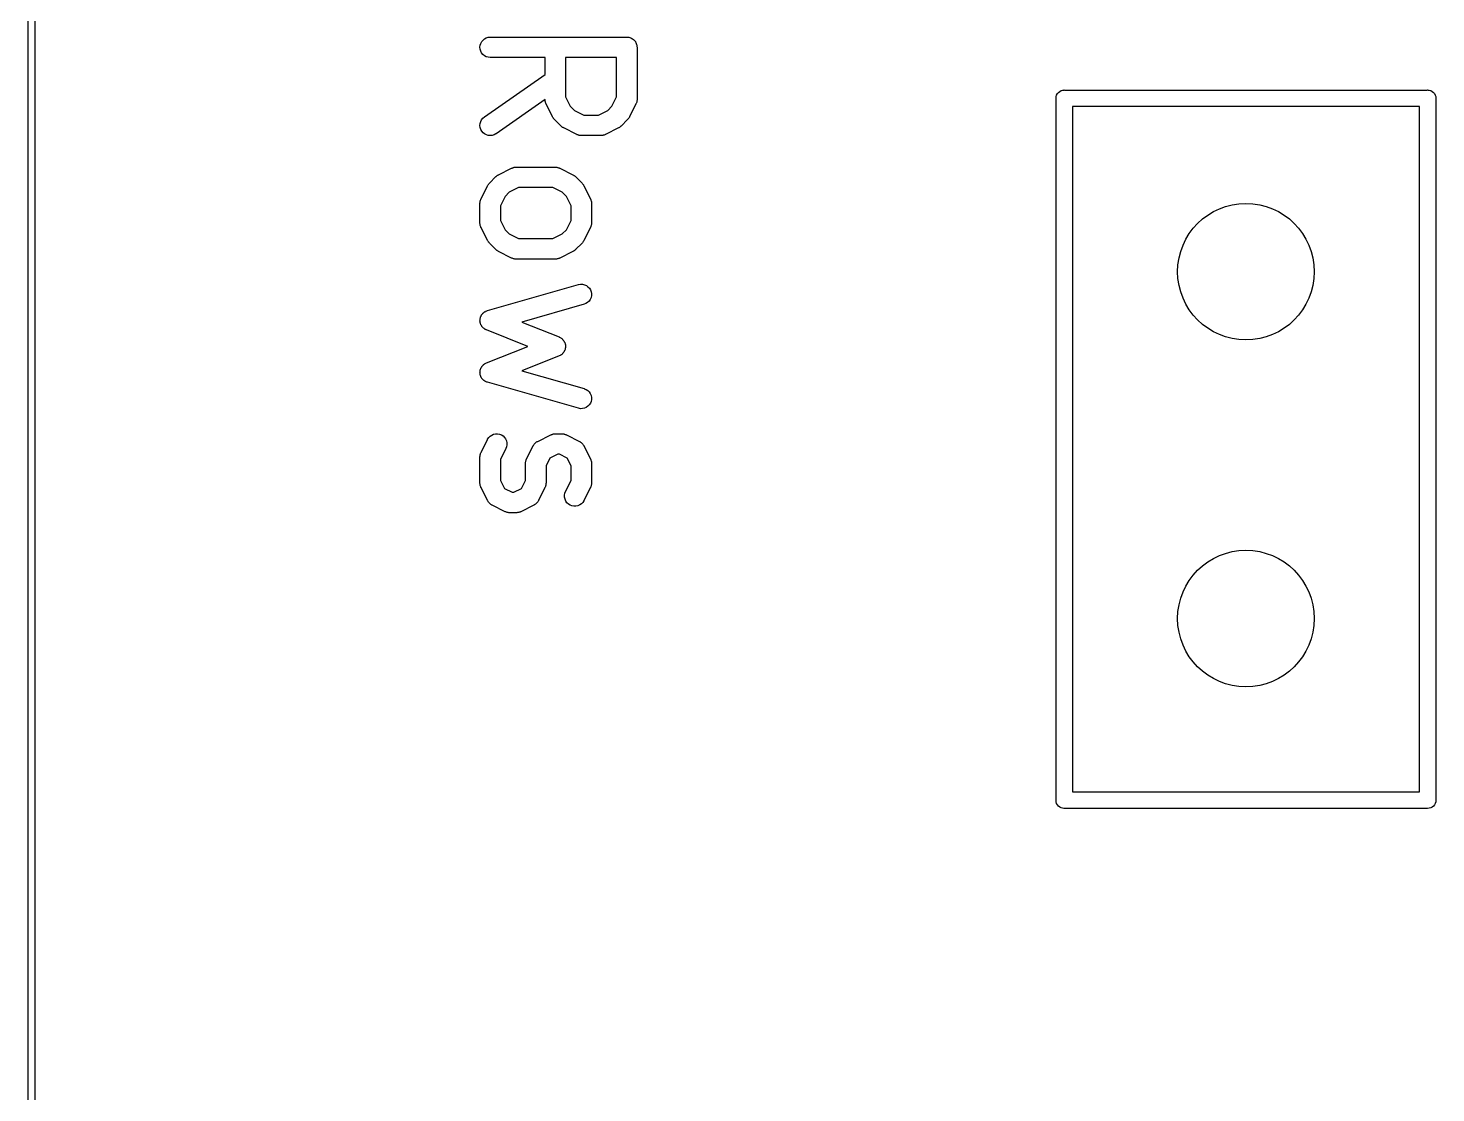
# Model space of a CAD drawing. Extents: x 47 to 146.1, y -90.2 to -39.3.
# Drawn here: x 46.97 to 57.27, y -78.4 to -70.61 of the extents above; entities that cross this region are included whole.
import ezdxf

# ---------------------------------------------------------------- set-up
doc = ezdxf.new("R2010")
doc.units = 0
doc.header["$MEASUREMENT"] = 0
doc.layers.add('BLACK', color=7, linetype='CONTINUOUS')

msp = doc.modelspace()

# ---------------------------------------------------------------- linework, layer by layer
at = {"layer": 'BLACK', "linetype": 'CONTINUOUS'}
for p, q in [((46.965, -90.1688), (46.965, -39.3712)), ((47.015, -39.395), (47.015, -90.145)), ((50.2854, -70.7052), (50.2948, -70.6939)), ((50.2948, -70.6939), (50.3061, -70.6847)), ((50.3061, -70.6847), (50.319, -70.6778)), ((50.319, -70.6778), (50.3331, -70.6736)), ((50.3331, -70.6736), (50.3476, -70.6721)), ((50.3476, -70.6721), (51.3476, -70.6721)), ((51.3476, -70.6721), (51.3481, -70.6721)), ((51.3481, -70.6721), (51.3481, -70.6721)), ((51.3481, -70.6721), (51.3482, -70.6721)), ((51.3482, -70.6721), (51.3487, -70.6721)), ((51.3487, -70.6721), (51.3557, -70.6729)), ((51.3557, -70.6729), (51.3627, -70.6737)), ((51.3627, -70.6737), (51.363, -70.6738)), ((51.363, -70.6738), (51.3632, -70.6738)), ((51.3632, -70.6738), (51.3699, -70.6759)), ((51.3699, -70.6759), (51.3767, -70.678)), ((51.3767, -70.678), (51.3769, -70.6781)), ((51.3769, -70.6781), (51.3772, -70.6782)), ((51.3772, -70.6782), (51.3834, -70.6816)), ((51.3834, -70.6816), (51.3896, -70.685)), ((51.3896, -70.685), (51.3898, -70.6851)), ((51.3898, -70.6851), (51.39, -70.6853)), ((51.39, -70.6853), (51.3954, -70.6898)), ((51.3954, -70.6898), (51.4008, -70.6943)), ((51.4008, -70.6943), (51.401, -70.6945)), ((50.2726, -70.7466), (50.2742, -70.7321)), ((50.2739, -70.7612), (50.2726, -70.7466)), ((50.2781, -70.7752), (50.2739, -70.7612)), ((50.2742, -70.7321), (50.2785, -70.7181)), ((50.2849, -70.7882), (50.2781, -70.7752)), ((50.2785, -70.7181), (50.2854, -70.7052)), ((50.294, -70.7996), (50.2849, -70.7882)), ((51.401, -70.6945), (51.4012, -70.6947)), ((51.4012, -70.6947), (51.4056, -70.7001)), ((51.4056, -70.7001), (51.4101, -70.7056)), ((51.4101, -70.7056), (51.4102, -70.7059)), ((51.4102, -70.7059), (51.4104, -70.7061)), ((51.4104, -70.7061), (51.4136, -70.7123)), ((51.4136, -70.7123), (51.417, -70.7186)), ((51.417, -70.7186), (51.417, -70.7188)), ((51.417, -70.7188), (51.4172, -70.719)), ((51.4172, -70.719), (51.4192, -70.7258)), ((51.4192, -70.7258), (51.4212, -70.7326)), ((51.4212, -70.7326), (51.4212, -70.7328)), ((51.4212, -70.7328), (51.4213, -70.7331)), ((51.4213, -70.7331), (51.4219, -70.7401)), ((51.4219, -70.7401), (51.4226, -70.7471)), ((51.4226, -70.7471), (51.4226, -71.1281)), ((50.3052, -70.809), (50.294, -70.7996)), ((50.3181, -70.8161), (50.3052, -70.809)), ((50.332, -70.8205), (50.3181, -70.8161)), ((50.3466, -70.8221), (50.332, -70.8205)), ((50.3476, -70.8221), (50.3466, -70.8221)), ((50.7488, -70.8221), (50.3476, -70.8221)), ((50.7488, -70.9462), (50.7488, -70.8221)), ((50.8988, -70.8221), (50.8988, -71.1104)), ((51.2726, -70.8221), (50.8988, -70.8221)), ((51.2726, -71.1104), (51.2726, -70.8221)), ((50.3046, -71.2571), (50.7488, -70.9462)), ((54.4909, -71.1082), (54.4943, -71.0969)), ((54.4943, -71.0969), (54.4999, -71.0865)), ((54.4999, -71.0865), (54.5074, -71.0774)), ((54.5074, -71.0774), (54.5165, -71.0699)), ((54.5165, -71.0699), (54.5269, -71.0643)), ((54.5269, -71.0643), (54.5382, -71.0609)), ((54.5382, -71.0609), (54.5471, -71.06)), ((54.5471, -71.06), (54.55, -71.0597)), ((54.55, -71.0597), (54.5529, -71.06)), ((54.5529, -71.06), (57.2071, -71.06)), ((57.2071, -71.06), (57.21, -71.0597)), ((57.21, -71.0597), (57.2129, -71.06)), ((57.2129, -71.06), (57.2129, -71.06)), ((57.2129, -71.06), (57.2218, -71.0609)), ((57.2218, -71.0609), (57.2331, -71.0643)), ((57.2331, -71.0643), (57.2435, -71.0699)), ((57.2435, -71.0699), (57.2526, -71.0774)), ((57.2526, -71.0774), (57.2601, -71.0865)), ((57.2601, -71.0865), (57.2657, -71.0969)), ((57.2657, -71.0969), (57.2691, -71.1082)), ((50.7489, -71.1292), (50.3906, -71.38)), ((50.749, -71.1303), (50.7489, -71.1292)), ((50.7489, -71.1325), (50.749, -71.1303)), ((50.7497, -71.1376), (50.7489, -71.1325)), ((50.7502, -71.1427), (50.7497, -71.1376)), ((50.7509, -71.1448), (50.7502, -71.1427)), ((50.7512, -71.147), (50.7509, -71.1448)), ((50.753, -71.1518), (50.7512, -71.147)), ((50.7545, -71.1567), (50.753, -71.1518)), ((50.7555, -71.1586), (50.7545, -71.1567)), ((50.7563, -71.1607), (50.7555, -71.1586)), ((50.7567, -71.1616), (50.7563, -71.1607)), ((50.8043, -71.2569), (50.7567, -71.1616)), ((50.8988, -71.1104), (50.9331, -71.1789)), ((50.9331, -71.1789), (50.9635, -71.2093)), ((50.9635, -71.2093), (51.032, -71.2436)), ((51.1394, -71.2436), (51.208, -71.2093)), ((51.208, -71.2093), (51.2384, -71.1789)), ((51.2384, -71.1789), (51.2726, -71.1104)), ((51.4147, -71.1616), (51.3671, -71.2569)), ((51.4155, -71.1596), (51.4147, -71.1616)), ((51.4166, -71.1576), (51.4155, -71.1596)), ((51.4181, -71.1528), (51.4166, -71.1576)), ((51.4199, -71.148), (51.4181, -71.1528)), ((51.4203, -71.1458), (51.4199, -71.148)), ((51.421, -71.1437), (51.4203, -71.1458)), ((51.4216, -71.1386), (51.421, -71.1437)), ((51.4224, -71.1335), (51.4216, -71.1386)), ((51.4226, -71.1291), (51.4224, -71.1313)), ((51.4224, -71.1313), (51.4224, -71.1335)), ((51.4226, -71.1281), (51.4226, -71.1291)), ((54.4897, -71.12), (54.4909, -71.1082)), ((54.49, -71.1229), (54.4897, -71.12)), ((54.49, -76.257), (54.49, -71.1229)), ((54.61, -71.18), (54.61, -76.2)), ((57.15, -71.18), (54.61, -71.18)), ((57.15, -76.2), (57.15, -71.18)), ((57.2691, -71.1082), (57.2703, -71.12)), ((57.2703, -71.12), (57.27, -71.1229)), ((57.27, -71.1229), (57.27, -76.2571)), ((50.2726, -71.3199), (50.2738, -71.3053)), ((50.2738, -71.3053), (50.2778, -71.2912)), ((50.2778, -71.2912), (50.2844, -71.2782)), ((50.2844, -71.2782), (50.2935, -71.2667)), ((50.2935, -71.2667), (50.3046, -71.2571)), ((50.8066, -71.2604), (50.8043, -71.2569)), ((50.8085, -71.2642), (50.8066, -71.2604)), ((50.8105, -71.2666), (50.8085, -71.2642)), ((50.8121, -71.2693), (50.8105, -71.2666)), ((50.815, -71.2723), (50.8121, -71.2693)), ((50.8177, -71.2756), (50.815, -71.2723)), ((50.8184, -71.2764), (50.8177, -71.2756)), ((50.866, -71.324), (50.8184, -71.2764)), ((51.032, -71.2436), (51.1394, -71.2436)), ((51.353, -71.2764), (51.3054, -71.324)), ((51.3557, -71.2731), (51.353, -71.2764)), ((51.3586, -71.2701), (51.3557, -71.2731)), ((51.3603, -71.2675), (51.3586, -71.2701)), ((51.3623, -71.2651), (51.3603, -71.2675)), ((51.3643, -71.2613), (51.3623, -71.2651)), ((51.3666, -71.2578), (51.3643, -71.2613)), ((51.3671, -71.2569), (51.3666, -71.2578)), ((50.2743, -71.3344), (50.2726, -71.3199)), ((50.2788, -71.3483), (50.2743, -71.3344)), ((50.2859, -71.3611), (50.2788, -71.3483)), ((50.2953, -71.3723), (50.2859, -71.3611)), ((50.3068, -71.3815), (50.2953, -71.3723)), ((50.3198, -71.3882), (50.3068, -71.3815)), ((50.3338, -71.3923), (50.3198, -71.3882)), ((50.3484, -71.3936), (50.3338, -71.3923)), ((50.3629, -71.392), (50.3484, -71.3936)), ((50.3769, -71.3876), (50.3629, -71.392)), ((50.3898, -71.3806), (50.3769, -71.3876)), ((50.3906, -71.38), (50.3898, -71.3806)), ((50.8693, -71.3267), (50.866, -71.324)), ((50.8723, -71.3296), (50.8693, -71.3267)), ((50.8749, -71.3313), (50.8723, -71.3296)), ((50.8773, -71.3333), (50.8749, -71.3313)), ((50.881, -71.3353), (50.8773, -71.3333)), ((50.8846, -71.3376), (50.881, -71.3353)), ((50.8855, -71.338), (50.8846, -71.3376)), ((50.9807, -71.3857), (50.8855, -71.338)), ((50.9828, -71.3864), (50.9807, -71.3857)), ((50.9847, -71.3875), (50.9828, -71.3864)), ((50.9896, -71.3891), (50.9847, -71.3875)), ((50.9944, -71.3909), (50.9896, -71.3891)), ((50.9966, -71.3913), (50.9944, -71.3909)), ((50.9987, -71.3919), (50.9966, -71.3913)), ((51.0038, -71.3925), (50.9987, -71.3919)), ((51.0088, -71.3934), (51.0038, -71.3925)), ((51.011, -71.3933), (51.0088, -71.3934)), ((51.0132, -71.3936), (51.011, -71.3933)), ((51.0143, -71.3936), (51.0132, -71.3936)), ((51.1571, -71.3936), (51.0143, -71.3936)), ((51.1593, -71.3934), (51.1571, -71.3936)), ((51.1615, -71.3934), (51.1593, -71.3934)), ((51.1666, -71.3926), (51.1615, -71.3934)), ((51.1717, -71.3921), (51.1666, -71.3926)), ((51.1738, -71.3915), (51.1717, -71.3921)), ((51.176, -71.3912), (51.1738, -71.3915)), ((51.1808, -71.3894), (51.176, -71.3912)), ((51.1857, -71.3879), (51.1808, -71.3894)), ((51.1877, -71.3869), (51.1857, -71.3879)), ((51.1897, -71.3861), (51.1877, -71.3869)), ((51.1907, -71.3857), (51.1897, -71.3861)), ((51.2859, -71.338), (51.1907, -71.3857)), ((51.2895, -71.3358), (51.2859, -71.338)), ((51.2932, -71.3339), (51.2895, -71.3358)), ((51.2957, -71.3319), (51.2932, -71.3339)), ((51.2983, -71.3302), (51.2957, -71.3319)), ((51.3014, -71.3273), (51.2983, -71.3302)), ((51.3047, -71.3247), (51.3014, -71.3273)), ((51.3054, -71.324), (51.3047, -71.3247)), ((50.3422, -71.7417), (50.3898, -71.6941)), ((50.3898, -71.6941), (50.3906, -71.6934)), ((50.3906, -71.6934), (50.3939, -71.6907)), ((50.3939, -71.6907), (50.3969, -71.6879)), ((50.3969, -71.6879), (50.3996, -71.6862)), ((50.3996, -71.6862), (50.402, -71.6842)), ((50.402, -71.6842), (50.4057, -71.6823)), ((50.4057, -71.6823), (50.4093, -71.6801)), ((50.4093, -71.6801), (50.5046, -71.6324)), ((50.5046, -71.6324), (50.5055, -71.632)), ((50.5055, -71.632), (50.5076, -71.6312)), ((50.5076, -71.6312), (50.5095, -71.6302)), ((50.5095, -71.6302), (50.5144, -71.6287)), ((50.5144, -71.6287), (50.5192, -71.6269)), ((50.5192, -71.6269), (50.5214, -71.6266)), ((50.5214, -71.6266), (50.5235, -71.626)), ((50.5235, -71.626), (50.5286, -71.6255)), ((50.5286, -71.6255), (50.5337, -71.6247)), ((50.5337, -71.6247), (50.5359, -71.6247)), ((50.5359, -71.6247), (50.5381, -71.6245)), ((50.5381, -71.6245), (50.8238, -71.6245)), ((50.8238, -71.6245), (50.8249, -71.6245)), ((50.8249, -71.6245), (50.8271, -71.6248)), ((50.8271, -71.6248), (50.8293, -71.6247)), ((50.8293, -71.6247), (50.8343, -71.6256)), ((50.8343, -71.6256), (50.8394, -71.6262)), ((50.8394, -71.6262), (50.8415, -71.6268)), ((50.8415, -71.6268), (50.8437, -71.6272)), ((50.8437, -71.6272), (50.8485, -71.629)), ((50.8485, -71.629), (50.8534, -71.6306)), ((50.8534, -71.6306), (50.8553, -71.6317)), ((50.8553, -71.6317), (50.8573, -71.6324)), ((50.8573, -71.6324), (50.9526, -71.6801)), ((50.9526, -71.6801), (50.9535, -71.6805)), ((50.9535, -71.6805), (50.9571, -71.6828)), ((50.9571, -71.6828), (50.9608, -71.6848)), ((50.9608, -71.6848), (50.9632, -71.6868)), ((50.9632, -71.6868), (50.9658, -71.6885)), ((50.9658, -71.6885), (50.9688, -71.6914)), ((50.9688, -71.6914), (50.9721, -71.6941)), ((50.9721, -71.6941), (51.0197, -71.7417)), ((50.2805, -71.8565), (50.3282, -71.7612)), ((50.3282, -71.7612), (50.3286, -71.7603)), ((50.3286, -71.7603), (50.3309, -71.7567)), ((50.3309, -71.7567), (50.3329, -71.753)), ((50.3329, -71.753), (50.3349, -71.7506)), ((50.3349, -71.7506), (50.3366, -71.748)), ((50.3366, -71.748), (50.3395, -71.745)), ((50.3395, -71.745), (50.3422, -71.7417)), ((50.4873, -71.8088), (50.4569, -71.8392)), ((50.5558, -71.7745), (50.4873, -71.8088)), ((50.8061, -71.7745), (50.5558, -71.7745)), ((50.8746, -71.8088), (50.8061, -71.7745)), ((50.905, -71.8392), (50.8746, -71.8088)), ((51.0197, -71.7417), (51.0204, -71.7425)), ((51.0204, -71.7425), (51.0231, -71.7458)), ((51.0231, -71.7458), (51.026, -71.7488)), ((51.026, -71.7488), (51.0276, -71.7515)), ((51.0276, -71.7515), (51.0296, -71.7539)), ((51.0296, -71.7539), (51.0315, -71.7577)), ((51.0315, -71.7577), (51.0337, -71.7612)), ((51.0337, -71.7612), (51.0814, -71.8565)), ((50.2726, -71.889), (50.2729, -71.8868)), ((50.2726, -71.89), (50.2726, -71.889)), ((50.2726, -72.0329), (50.2726, -71.89)), ((50.2728, -71.8846), (50.2737, -71.8795)), ((50.2729, -71.8868), (50.2728, -71.8846)), ((50.2737, -71.8795), (50.2743, -71.8744)), ((50.2743, -71.8744), (50.2749, -71.8723)), ((50.2749, -71.8723), (50.2753, -71.8701)), ((50.2753, -71.8701), (50.2771, -71.8653)), ((50.2771, -71.8653), (50.2787, -71.8605)), ((50.2787, -71.8605), (50.2797, -71.8585)), ((50.2797, -71.8585), (50.2805, -71.8565)), ((50.4569, -71.8392), (50.4226, -71.9077)), ((50.4226, -71.9077), (50.4226, -72.0152)), ((50.9393, -71.9077), (50.905, -71.8392)), ((50.9393, -72.0152), (50.9393, -71.9077)), ((51.0814, -71.8565), (51.0818, -71.8574)), ((51.0818, -71.8574), (51.0826, -71.8595)), ((51.0826, -71.8595), (51.0836, -71.8614)), ((51.0836, -71.8614), (51.0851, -71.8663)), ((51.0851, -71.8663), (51.0869, -71.8711)), ((51.0869, -71.8711), (51.0872, -71.8733)), ((51.0872, -71.8733), (51.0879, -71.8754)), ((51.0879, -71.8754), (51.0884, -71.8805)), ((51.0884, -71.8805), (51.0892, -71.8856)), ((51.0892, -71.8856), (51.0891, -71.8878)), ((51.0891, -71.8878), (51.0893, -71.89)), ((51.0893, -71.89), (51.0893, -72.0329)), ((50.2728, -72.0351), (50.2726, -72.0329)), ((50.4226, -72.0152), (50.4569, -72.0837)), ((50.905, -72.0837), (50.9393, -72.0152)), ((51.0893, -72.0339), (51.089, -72.0361)), ((51.0893, -72.0329), (51.0893, -72.0339)), ((50.2727, -72.0373), (50.2728, -72.0351)), ((50.2735, -72.0423), (50.2727, -72.0373)), ((50.274, -72.0474), (50.2735, -72.0423)), ((50.2747, -72.0495), (50.274, -72.0474)), ((50.275, -72.0517), (50.2747, -72.0495)), ((50.2768, -72.0565), (50.275, -72.0517)), ((50.2783, -72.0614), (50.2768, -72.0565)), ((50.2793, -72.0634), (50.2783, -72.0614)), ((50.2801, -72.0655), (50.2793, -72.0634)), ((50.2805, -72.0664), (50.2801, -72.0655)), ((50.3282, -72.1616), (50.2805, -72.0664)), ((50.4569, -72.0837), (50.4873, -72.1141)), ((50.4873, -72.1141), (50.5558, -72.1483)), ((50.8061, -72.1483), (50.8746, -72.1141)), ((50.8746, -72.1141), (50.905, -72.0837)), ((51.0814, -72.0664), (51.0337, -72.1616)), ((51.0822, -72.0643), (51.0814, -72.0664)), ((51.0832, -72.0624), (51.0822, -72.0643)), ((51.0848, -72.0575), (51.0832, -72.0624)), ((51.0866, -72.0527), (51.0848, -72.0575)), ((51.087, -72.0505), (51.0866, -72.0527)), ((51.0876, -72.0485), (51.087, -72.0505)), ((51.0882, -72.0434), (51.0876, -72.0485)), ((51.0891, -72.0383), (51.0882, -72.0434)), ((51.089, -72.0361), (51.0891, -72.0383)), ((50.3304, -72.1652), (50.3282, -72.1616)), ((50.3323, -72.1689), (50.3304, -72.1652)), ((50.3343, -72.1714), (50.3323, -72.1689)), ((50.3359, -72.174), (50.3343, -72.1714)), ((50.3388, -72.1771), (50.3359, -72.174)), ((50.3415, -72.1804), (50.3388, -72.1771)), ((50.3422, -72.1811), (50.3415, -72.1804)), ((50.3898, -72.2287), (50.3422, -72.1811)), ((50.3931, -72.2314), (50.3898, -72.2287)), ((50.3961, -72.2344), (50.3931, -72.2314)), ((50.3987, -72.2361), (50.3961, -72.2344)), ((50.4011, -72.238), (50.3987, -72.2361)), ((50.4048, -72.24), (50.4011, -72.238)), ((50.4084, -72.2423), (50.4048, -72.24)), ((50.5558, -72.1483), (50.8061, -72.1483)), ((50.9599, -72.2386), (50.9562, -72.2406)), ((50.9623, -72.2367), (50.9599, -72.2386)), ((50.965, -72.235), (50.9623, -72.2367)), ((50.968, -72.2321), (50.965, -72.235)), ((50.9713, -72.2295), (50.968, -72.2321)), ((50.9721, -72.2287), (50.9713, -72.2295)), ((51.0197, -72.1811), (50.9721, -72.2287)), ((51.0224, -72.1779), (51.0197, -72.1811)), ((51.0253, -72.1748), (51.0224, -72.1779)), ((51.027, -72.1722), (51.0253, -72.1748)), ((51.029, -72.1698), (51.027, -72.1722)), ((51.031, -72.1661), (51.029, -72.1698)), ((51.0333, -72.1626), (51.031, -72.1661)), ((51.0337, -72.1616), (51.0333, -72.1626)), ((50.4093, -72.2428), (50.4084, -72.2423)), ((50.5046, -72.2904), (50.4093, -72.2428)), ((50.5066, -72.2912), (50.5046, -72.2904)), ((50.5085, -72.2923), (50.5066, -72.2912)), ((50.5134, -72.2938), (50.5085, -72.2923)), ((50.5182, -72.2957), (50.5134, -72.2938)), ((50.5204, -72.296), (50.5182, -72.2957)), ((50.5225, -72.2967), (50.5204, -72.296)), ((50.5276, -72.2973), (50.5225, -72.2967)), ((50.5326, -72.2981), (50.5276, -72.2973)), ((50.5349, -72.2981), (50.5326, -72.2981)), ((50.537, -72.2983), (50.5349, -72.2981)), ((50.5381, -72.2983), (50.537, -72.2983)), ((50.8238, -72.2983), (50.5381, -72.2983)), ((50.826, -72.2981), (50.8238, -72.2983)), ((50.8282, -72.2982), (50.826, -72.2981)), ((50.8333, -72.2974), (50.8282, -72.2982)), ((50.8384, -72.2969), (50.8333, -72.2974)), ((50.8405, -72.2963), (50.8384, -72.2969)), ((50.8427, -72.2959), (50.8405, -72.2963)), ((50.8475, -72.2942), (50.8427, -72.2959)), ((50.8524, -72.2927), (50.8475, -72.2942)), ((50.8543, -72.2916), (50.8524, -72.2927)), ((50.8564, -72.2909), (50.8543, -72.2916)), ((50.8573, -72.2904), (50.8564, -72.2909)), ((50.9526, -72.2428), (50.8573, -72.2904)), ((50.9562, -72.2406), (50.9526, -72.2428)), ((50.327, -72.675), (50.9937, -72.4846)), ((50.9937, -72.4846), (50.9947, -72.4843)), ((50.9947, -72.4843), (51.0091, -72.4818)), ((51.0091, -72.4818), (51.0238, -72.4823)), ((51.0238, -72.4823), (51.038, -72.4855)), ((51.038, -72.4855), (51.0514, -72.4915)), ((51.0514, -72.4915), (51.0633, -72.4999)), ((51.0633, -72.4999), (51.0734, -72.5105)), ((51.0734, -72.5105), (51.0813, -72.5229)), ((51.0813, -72.5229), (51.0865, -72.5366)), ((51.0865, -72.5366), (51.0891, -72.551)), ((51.0349, -72.6288), (50.5792, -72.759)), ((51.0485, -72.6234), (51.0349, -72.6288)), ((51.0608, -72.6155), (51.0485, -72.6234)), ((51.0714, -72.6053), (51.0608, -72.6155)), ((51.0797, -72.5933), (51.0714, -72.6053)), ((51.0856, -72.5799), (51.0797, -72.5933)), ((51.0887, -72.5656), (51.0856, -72.5799)), ((51.0891, -72.551), (51.0887, -72.5656)), ((50.2726, -72.7474), (50.2731, -72.7428)), ((50.2729, -72.7501), (50.2726, -72.7474)), ((50.2728, -72.7528), (50.2729, -72.7501)), ((50.2736, -72.7574), (50.2728, -72.7528)), ((50.2731, -72.7428), (50.2732, -72.7382)), ((50.2732, -72.7382), (50.2737, -72.7355)), ((50.2737, -72.7355), (50.274, -72.7328)), ((50.274, -72.7328), (50.2753, -72.7284)), ((50.2753, -72.7284), (50.2763, -72.7239)), ((50.2763, -72.7239), (50.2774, -72.7214)), ((50.2774, -72.7214), (50.2782, -72.7188)), ((50.2782, -72.7188), (50.2803, -72.7147)), ((50.2803, -72.7147), (50.2822, -72.7105)), ((50.2822, -72.7105), (50.2837, -72.7083)), ((50.2837, -72.7083), (50.285, -72.7059)), ((50.285, -72.7059), (50.2879, -72.7023)), ((50.2879, -72.7023), (50.2905, -72.6985)), ((50.2905, -72.6985), (50.2925, -72.6966)), ((50.2925, -72.6966), (50.2942, -72.6945)), ((50.2942, -72.6945), (50.2978, -72.6915)), ((50.2978, -72.6915), (50.3011, -72.6883)), ((50.3011, -72.6883), (50.3034, -72.6868)), ((50.3034, -72.6868), (50.3055, -72.6851)), ((50.3055, -72.6851), (50.3095, -72.6829)), ((50.3095, -72.6829), (50.3134, -72.6804)), ((50.3134, -72.6804), (50.3159, -72.6794)), ((50.3159, -72.6794), (50.3183, -72.6781)), ((50.3183, -72.6781), (50.3227, -72.6767)), ((50.3227, -72.6767), (50.327, -72.675)), ((50.2741, -72.762), (50.2736, -72.7574)), ((50.2749, -72.7646), (50.2741, -72.762)), ((50.2754, -72.7672), (50.2749, -72.7646)), ((50.277, -72.7716), (50.2754, -72.7672)), ((50.2784, -72.776), (50.277, -72.7716)), ((50.2797, -72.7784), (50.2784, -72.776)), ((50.2806, -72.7809), (50.2797, -72.7784)), ((50.2831, -72.7848), (50.2806, -72.7809)), ((50.2853, -72.7889), (50.2831, -72.7848)), ((50.287, -72.791), (50.2853, -72.7889)), ((50.2885, -72.7933), (50.287, -72.791)), ((50.2916, -72.7966), (50.2885, -72.7933)), ((50.2946, -72.8002), (50.2916, -72.7966)), ((50.2967, -72.8019), (50.2946, -72.8002)), ((50.2986, -72.8039), (50.2967, -72.8019)), ((50.3023, -72.8065), (50.2986, -72.8039)), ((50.3059, -72.8095), (50.3023, -72.8065)), ((50.3083, -72.8107), (50.3059, -72.8095)), ((50.3105, -72.8123), (50.3083, -72.8107)), ((50.3147, -72.8142), (50.3105, -72.8123)), ((50.3188, -72.8164), (50.3147, -72.8142)), ((50.3198, -72.8168), (50.3188, -72.8164)), ((50.6219, -72.9376), (50.3198, -72.8168)), ((50.5792, -72.759), (50.8517, -72.868)), ((50.3198, -73.0585), (50.6219, -72.9376)), ((50.8517, -72.868), (50.8526, -72.8684)), ((50.8526, -72.8684), (50.8533, -72.8688)), ((50.8533, -72.8688), (50.8541, -72.869)), ((50.8541, -72.869), (50.8597, -72.8722)), ((50.8597, -72.8722), (50.8655, -72.8753)), ((50.8655, -72.8753), (50.8661, -72.8758)), ((50.8661, -72.8758), (50.8668, -72.8762)), ((50.8668, -72.8762), (50.8718, -72.8804)), ((50.8718, -72.8804), (50.8768, -72.8846)), ((50.8768, -72.8846), (50.8773, -72.8852)), ((50.8773, -72.8852), (50.8779, -72.8857)), ((50.8779, -72.8857), (50.882, -72.8908)), ((50.882, -72.8908), (50.8861, -72.8959)), ((50.8861, -72.8959), (50.8865, -72.8966)), ((50.8865, -72.8966), (50.887, -72.8972)), ((50.887, -72.8972), (50.8899, -72.903)), ((50.8899, -72.903), (50.893, -72.9088)), ((50.893, -72.9088), (50.8933, -72.9096)), ((50.8951, -72.9597), (50.8932, -72.966)), ((50.8933, -72.9096), (50.8936, -72.9103)), ((50.8936, -72.9103), (50.8954, -72.9165)), ((50.8971, -72.9535), (50.8951, -72.9597)), ((50.8954, -72.9165), (50.8973, -72.9228)), ((50.8972, -72.9527), (50.8971, -72.9535)), ((50.8974, -72.9519), (50.8972, -72.9527)), ((50.8973, -72.9228), (50.8974, -72.9236)), ((50.8974, -72.9236), (50.8976, -72.9243)), ((50.8981, -72.9454), (50.8974, -72.9519)), ((50.8976, -72.9243), (50.8981, -72.9308)), ((50.8981, -72.9308), (50.8988, -72.9374)), ((50.8988, -72.9389), (50.8981, -72.9454)), ((50.8988, -72.9374), (50.8987, -72.9381)), ((50.8987, -72.9381), (50.8988, -72.9389)), ((50.3068, -73.0652), (50.3092, -73.0639)), ((50.3092, -73.0639), (50.3114, -73.0624)), ((50.3114, -73.0624), (50.3157, -73.0606)), ((50.3157, -73.0606), (50.3198, -73.0585)), ((50.8517, -73.0073), (50.5792, -73.1163)), ((50.8524, -73.0069), (50.8517, -73.0073)), ((50.8531, -73.0067), (50.8524, -73.0069)), ((50.8589, -73.0035), (50.8531, -73.0067)), ((50.8647, -73.0005), (50.8589, -73.0035)), ((50.8653, -73), (50.8647, -73.0005)), ((50.866, -72.9997), (50.8653, -73)), ((50.871, -72.9955), (50.866, -72.9997)), ((50.8761, -72.9914), (50.871, -72.9955)), ((50.8766, -72.9908), (50.8761, -72.9914)), ((50.8772, -72.9903), (50.8766, -72.9908)), ((50.8813, -72.9852), (50.8772, -72.9903)), ((50.8855, -72.9802), (50.8813, -72.9852)), ((50.8859, -72.9795), (50.8855, -72.9802)), ((50.8864, -72.9789), (50.8859, -72.9795)), ((50.8895, -72.9731), (50.8864, -72.9789)), ((50.8926, -72.9674), (50.8895, -72.9731)), ((50.8929, -72.9667), (50.8926, -72.9674)), ((50.8932, -72.966), (50.8929, -72.9667)), ((50.2726, -73.1268), (50.2729, -73.1241)), ((50.273, -73.1314), (50.2726, -73.1268)), ((50.2729, -73.1214), (50.2738, -73.1168)), ((50.2729, -73.1241), (50.2729, -73.1214)), ((50.273, -73.136), (50.273, -73.1314)), ((50.2736, -73.1387), (50.273, -73.136)), ((50.2738, -73.1414), (50.2736, -73.1387)), ((50.2738, -73.1168), (50.2743, -73.1122)), ((50.2751, -73.1458), (50.2738, -73.1414)), ((50.2743, -73.1122), (50.2751, -73.1097)), ((50.2751, -73.1097), (50.2757, -73.107)), ((50.276, -73.1503), (50.2751, -73.1458)), ((50.2757, -73.107), (50.2774, -73.1027)), ((50.277, -73.1528), (50.276, -73.1503)), ((50.2778, -73.1555), (50.277, -73.1528)), ((50.2774, -73.1027), (50.2788, -73.0983)), ((50.2799, -73.1596), (50.2778, -73.1555)), ((50.2788, -73.0983), (50.2801, -73.0959)), ((50.2817, -73.1638), (50.2799, -73.1596)), ((50.2801, -73.0959), (50.2811, -73.0934)), ((50.2811, -73.0934), (50.2836, -73.0895)), ((50.2832, -73.1661), (50.2817, -73.1638)), ((50.2844, -73.1685), (50.2832, -73.1661)), ((50.2836, -73.0895), (50.2859, -73.0855)), ((50.2859, -73.0855), (50.2876, -73.0834)), ((50.2876, -73.0834), (50.2891, -73.0812)), ((50.2891, -73.0812), (50.2924, -73.0778)), ((50.2924, -73.0778), (50.2953, -73.0743)), ((50.2953, -73.0743), (50.2975, -73.0726)), ((50.2975, -73.0726), (50.2994, -73.0707)), ((50.2994, -73.0707), (50.3032, -73.0681)), ((50.3032, -73.0681), (50.3068, -73.0652)), ((50.5792, -73.1163), (51.0349, -73.2465)), ((50.2873, -73.1721), (50.2844, -73.1685)), ((50.2899, -73.176), (50.2873, -73.1721)), ((50.2918, -73.1779), (50.2899, -73.176)), ((50.2935, -73.18), (50.2918, -73.1779)), ((50.297, -73.183), (50.2935, -73.18)), ((50.3003, -73.1863), (50.297, -73.183)), ((50.3025, -73.1878), (50.3003, -73.1863)), ((50.3046, -73.1895), (50.3025, -73.1878)), ((50.3086, -73.1918), (50.3046, -73.1895)), ((50.3125, -73.1944), (50.3086, -73.1918)), ((50.315, -73.1954), (50.3125, -73.1944)), ((50.3174, -73.1967), (50.315, -73.1954)), ((50.3217, -73.1982), (50.3174, -73.1967)), ((50.326, -73.1999), (50.3217, -73.1982)), ((50.327, -73.2002), (50.326, -73.1999)), ((50.9937, -73.3907), (50.327, -73.2002)), ((51.0349, -73.2465), (51.0359, -73.2468)), ((51.0359, -73.2468), (51.0494, -73.2523)), ((51.0494, -73.2523), (51.0616, -73.2604)), ((51.0616, -73.2604), (51.072, -73.2707)), ((51.0728, -73.3655), (51.0625, -73.376)), ((51.072, -73.2707), (51.0802, -73.2828)), ((51.0808, -73.3533), (51.0728, -73.3655)), ((51.0802, -73.2828), (51.0859, -73.2963)), ((51.0863, -73.3397), (51.0808, -73.3533)), ((51.0859, -73.2963), (51.0889, -73.3107)), ((51.089, -73.3253), (51.0863, -73.3397)), ((51.0889, -73.3107), (51.089, -73.3253)), ((51.0081, -73.3933), (50.9937, -73.3907)), ((51.0227, -73.3931), (51.0081, -73.3933)), ((51.037, -73.39), (51.0227, -73.3931)), ((51.0505, -73.3843), (51.037, -73.39)), ((51.0625, -73.376), (51.0505, -73.3843)), ((50.3723, -73.5805), (50.3866, -73.5774)), ((50.3866, -73.5774), (50.4012, -73.5771)), ((50.4012, -73.5771), (50.4156, -73.5797)), ((50.4156, -73.5797), (50.4292, -73.5851)), ((50.8001, -73.5811), (50.8049, -73.5793)), ((50.8049, -73.5793), (50.8071, -73.579)), ((50.8071, -73.579), (50.8092, -73.5783)), ((50.8092, -73.5783), (50.8143, -73.5778)), ((50.8143, -73.5778), (50.8194, -73.577)), ((50.8194, -73.577), (50.8216, -73.5771)), ((50.8216, -73.5771), (50.8238, -73.5769)), ((50.8238, -73.5769), (50.8714, -73.5769)), ((50.8714, -73.5769), (50.8725, -73.5769)), ((50.8725, -73.5769), (50.8747, -73.5772)), ((50.8747, -73.5772), (50.8769, -73.5771)), ((50.8769, -73.5771), (50.8819, -73.578)), ((50.8819, -73.578), (50.887, -73.5785)), ((50.887, -73.5785), (50.8891, -73.5792)), ((50.8891, -73.5792), (50.8913, -73.5796)), ((50.8913, -73.5796), (50.8961, -73.5814)), ((50.2805, -73.7136), (50.3282, -73.6184)), ((50.3282, -73.6184), (50.3286, -73.6174)), ((50.3286, -73.6174), (50.3366, -73.6051)), ((50.3366, -73.6051), (50.3468, -73.5946)), ((50.3468, -73.5946), (50.3588, -73.5863)), ((50.3588, -73.5863), (50.3723, -73.5805)), ((50.4292, -73.5851), (50.4416, -73.5929)), ((50.4416, -73.5929), (50.4522, -73.6031)), ((50.4522, -73.6031), (50.4606, -73.615)), ((50.4606, -73.615), (50.4665, -73.6284)), ((50.4676, -73.6718), (50.4623, -73.6854)), ((50.4665, -73.6284), (50.4697, -73.6427)), ((50.47, -73.6574), (50.4676, -73.6718)), ((50.4697, -73.6427), (50.47, -73.6574)), ((50.6139, -73.7612), (50.6615, -73.666)), ((50.6615, -73.666), (50.662, -73.665)), ((50.662, -73.665), (50.6628, -73.6637)), ((50.6628, -73.6637), (50.6635, -73.6622)), ((50.6635, -73.6622), (50.6668, -73.6576)), ((50.6668, -73.6576), (50.6699, -73.6528)), ((50.6699, -73.6528), (50.6711, -73.6516)), ((50.6711, -73.6516), (50.672, -73.6503)), ((50.672, -73.6503), (50.6762, -73.6464)), ((50.6762, -73.6464), (50.6801, -73.6423)), ((50.6801, -73.6423), (50.6815, -73.6413)), ((50.6815, -73.6413), (50.6826, -73.6402)), ((50.6826, -73.6402), (50.6875, -73.6372)), ((50.6875, -73.6372), (50.6922, -73.6339)), ((50.6922, -73.6339), (50.6937, -73.6333)), ((50.6937, -73.6333), (50.695, -73.6324)), ((50.695, -73.6324), (50.7903, -73.5848)), ((50.7903, -73.5848), (50.7912, -73.5844)), ((50.7912, -73.5844), (50.7933, -73.5836)), ((50.7933, -73.5836), (50.7952, -73.5826)), ((50.7952, -73.5826), (50.8001, -73.5811)), ((50.8961, -73.5814), (50.901, -73.583)), ((50.901, -73.583), (50.9029, -73.584)), ((50.9029, -73.584), (50.905, -73.5848)), ((50.905, -73.5848), (51.0002, -73.6324)), ((51.0002, -73.6324), (51.0011, -73.6329)), ((51.0011, -73.6329), (51.0025, -73.6338)), ((51.0025, -73.6338), (51.004, -73.6345)), ((51.004, -73.6345), (51.0086, -73.6378)), ((51.0086, -73.6378), (51.0134, -73.6409)), ((51.0134, -73.6409), (51.0146, -73.642)), ((51.0146, -73.642), (51.0159, -73.6429)), ((51.0159, -73.6429), (51.0198, -73.6471)), ((51.0198, -73.6471), (51.0239, -73.6511)), ((51.0239, -73.6511), (51.0248, -73.6524)), ((51.0248, -73.6524), (51.026, -73.6536)), ((51.026, -73.6536), (51.029, -73.6584)), ((51.029, -73.6584), (51.0322, -73.6631)), ((51.0322, -73.6631), (51.0329, -73.6646)), ((51.0329, -73.6646), (51.0337, -73.666)), ((51.0337, -73.666), (51.0814, -73.7612)), ((50.2726, -73.7461), (50.2729, -73.7439)), ((50.2726, -73.7471), (50.2726, -73.7461)), ((50.2726, -73.9376), (50.2726, -73.7471)), ((50.2728, -73.7417), (50.2737, -73.7366)), ((50.2729, -73.7439), (50.2728, -73.7417)), ((50.2737, -73.7366), (50.2743, -73.7315)), ((50.2743, -73.7315), (50.2749, -73.7294)), ((50.2749, -73.7294), (50.2753, -73.7273)), ((50.2753, -73.7273), (50.2771, -73.7225)), ((50.2771, -73.7225), (50.2787, -73.7176)), ((50.2787, -73.7176), (50.2797, -73.7157)), ((50.2797, -73.7157), (50.2805, -73.7136)), ((50.4623, -73.6854), (50.4226, -73.7648)), ((50.4226, -73.7648), (50.4226, -73.9199)), ((50.6061, -73.7893), (50.607, -73.7843)), ((50.607, -73.7843), (50.6076, -73.7792)), ((50.6076, -73.7792), (50.6083, -73.7771)), ((50.6083, -73.7771), (50.6086, -73.7749)), ((50.6086, -73.7749), (50.6105, -73.7701)), ((50.6105, -73.7701), (50.612, -73.7652)), ((50.612, -73.7652), (50.6131, -73.7633)), ((50.6131, -73.7633), (50.6139, -73.7612)), ((50.7845, -73.7554), (50.756, -73.8125)), ((50.8415, -73.7269), (50.7845, -73.7554)), ((50.8537, -73.7269), (50.8415, -73.7269)), ((50.9108, -73.7554), (50.8537, -73.7269)), ((50.9393, -73.8125), (50.9108, -73.7554)), ((51.0814, -73.7612), (51.0818, -73.7622)), ((51.0818, -73.7622), (51.0826, -73.7642)), ((51.0826, -73.7642), (51.0836, -73.7662)), ((51.0836, -73.7662), (51.0851, -73.7711)), ((51.0851, -73.7711), (51.0869, -73.7759)), ((51.0869, -73.7759), (51.0872, -73.7781)), ((51.0872, -73.7781), (51.0879, -73.7802)), ((51.0879, -73.7802), (51.0884, -73.7853)), ((51.0884, -73.7853), (51.0892, -73.7904)), ((50.606, -73.7937), (50.6062, -73.7915)), ((50.606, -73.7948), (50.606, -73.7937)), ((50.606, -73.9199), (50.606, -73.7948)), ((50.6062, -73.7915), (50.6061, -73.7893)), ((50.756, -73.8125), (50.756, -73.9376)), ((50.9393, -73.9199), (50.9393, -73.8125)), ((51.0892, -73.7904), (51.0891, -73.7926)), ((51.0891, -73.7926), (51.0893, -73.7948)), ((51.0893, -73.7948), (51.0893, -73.9376)), ((50.2728, -73.9398), (50.2726, -73.9376)), ((50.2727, -73.942), (50.2728, -73.9398)), ((50.2735, -73.9471), (50.2727, -73.942)), ((50.274, -73.9522), (50.2735, -73.9471)), ((50.2747, -73.9543), (50.274, -73.9522)), ((50.275, -73.9565), (50.2747, -73.9543)), ((50.2768, -73.9613), (50.275, -73.9565)), ((50.2783, -73.9662), (50.2768, -73.9613)), ((50.2793, -73.9681), (50.2783, -73.9662)), ((50.2801, -73.9702), (50.2793, -73.9681)), ((50.2805, -73.9712), (50.2801, -73.9702)), ((50.3282, -74.0664), (50.2805, -73.9712)), ((50.4226, -73.9199), (50.4511, -73.977)), ((50.4511, -73.977), (50.5082, -74.0055)), ((50.5204, -74.0055), (50.5774, -73.977)), ((50.5774, -73.977), (50.606, -73.9199)), ((50.748, -73.9712), (50.7004, -74.0664)), ((50.7488, -73.9691), (50.748, -73.9712)), ((50.7499, -73.9672), (50.7488, -73.9691)), ((50.7514, -73.9623), (50.7499, -73.9672)), ((50.7533, -73.9575), (50.7514, -73.9623)), ((50.7536, -73.9553), (50.7533, -73.9575)), ((50.7543, -73.9532), (50.7536, -73.9553)), ((50.7549, -73.9481), (50.7543, -73.9532)), ((50.7558, -73.9431), (50.7549, -73.9481)), ((50.7559, -73.9387), (50.7557, -73.9409)), ((50.7557, -73.9409), (50.7558, -73.9431)), ((50.756, -73.9376), (50.7559, -73.9387)), ((50.8996, -73.9993), (50.9393, -73.9199)), ((51.0814, -73.9712), (51.0337, -74.0664)), ((51.0822, -73.9691), (51.0814, -73.9712)), ((51.0832, -73.9672), (51.0822, -73.9691)), ((51.0848, -73.9623), (51.0832, -73.9672)), ((51.0866, -73.9575), (51.0848, -73.9623)), ((51.087, -73.9553), (51.0866, -73.9575)), ((51.0876, -73.9532), (51.087, -73.9553)), ((51.0882, -73.9481), (51.0876, -73.9532)), ((51.0891, -73.9431), (51.0882, -73.9481)), ((51.0893, -73.9387), (51.089, -73.9409)), ((51.089, -73.9409), (51.0891, -73.9431)), ((51.0893, -73.9376), (51.0893, -73.9387)), ((50.329, -74.0678), (50.3282, -74.0664)), ((50.3297, -74.0693), (50.329, -74.0678)), ((50.3329, -74.074), (50.3297, -74.0693)), ((50.3359, -74.0788), (50.3329, -74.074)), ((50.3371, -74.08), (50.3359, -74.0788)), ((50.338, -74.0813), (50.3371, -74.08)), ((50.3421, -74.0853), (50.338, -74.0813)), ((50.346, -74.0894), (50.3421, -74.0853)), ((50.3473, -74.0904), (50.346, -74.0894)), ((50.3485, -74.0915), (50.3473, -74.0904)), ((50.3533, -74.0946), (50.3485, -74.0915)), ((50.3579, -74.0979), (50.3533, -74.0946)), ((50.5082, -74.0055), (50.5204, -74.0055)), ((50.6793, -74.0921), (50.6744, -74.0952)), ((50.6804, -74.091), (50.6793, -74.0921)), ((50.6818, -74.0901), (50.6804, -74.091)), ((50.6858, -74.086), (50.6818, -74.0901)), ((50.6899, -74.0821), (50.6858, -74.086)), ((50.6908, -74.0808), (50.6899, -74.0821)), ((50.692, -74.0796), (50.6908, -74.0808)), ((50.6951, -74.0748), (50.692, -74.0796)), ((50.6984, -74.0702), (50.6951, -74.0748)), ((50.6991, -74.0687), (50.6984, -74.0702)), ((50.6999, -74.0673), (50.6991, -74.0687)), ((50.7004, -74.0664), (50.6999, -74.0673)), ((50.8919, -74.0274), (50.8943, -74.013)), ((50.8922, -74.042), (50.8919, -74.0274)), ((50.8954, -74.0563), (50.8922, -74.042)), ((50.8943, -74.013), (50.8996, -73.9993)), ((50.9013, -74.0697), (50.8954, -74.0563)), ((50.9097, -74.0817), (50.9013, -74.0697)), ((50.9203, -74.0918), (50.9097, -74.0817)), ((50.9327, -74.0997), (50.9203, -74.0918)), ((51.0151, -74.0901), (51.0031, -74.0984)), ((51.0253, -74.0796), (51.0151, -74.0901)), ((51.0333, -74.0673), (51.0253, -74.0796)), ((51.0337, -74.0664), (51.0333, -74.0673)), ((50.3594, -74.0986), (50.3579, -74.0979)), ((50.3608, -74.0995), (50.3594, -74.0986)), ((50.3617, -74.0999), (50.3608, -74.0995)), ((50.4569, -74.1476), (50.3617, -74.0999)), ((50.459, -74.1483), (50.4569, -74.1476)), ((50.4609, -74.1494), (50.459, -74.1483)), ((50.4658, -74.151), (50.4609, -74.1494)), ((50.4706, -74.1528), (50.4658, -74.151)), ((50.4728, -74.1532), (50.4706, -74.1528)), ((50.4749, -74.1538), (50.4728, -74.1532)), ((50.48, -74.1544), (50.4749, -74.1538)), ((50.485, -74.1553), (50.48, -74.1544)), ((50.4872, -74.1552), (50.485, -74.1553)), ((50.4894, -74.1555), (50.4872, -74.1552)), ((50.4905, -74.1555), (50.4894, -74.1555)), ((50.5381, -74.1555), (50.4905, -74.1555)), ((50.5403, -74.1553), (50.5381, -74.1555)), ((50.5425, -74.1553), (50.5403, -74.1553)), ((50.5476, -74.1545), (50.5425, -74.1553)), ((50.5527, -74.154), (50.5476, -74.1545)), ((50.5548, -74.1534), (50.5527, -74.154)), ((50.557, -74.1531), (50.5548, -74.1534)), ((50.5618, -74.1513), (50.557, -74.1531)), ((50.5667, -74.1498), (50.5618, -74.1513)), ((50.5686, -74.1488), (50.5667, -74.1498)), ((50.5707, -74.148), (50.5686, -74.1488)), ((50.5716, -74.1476), (50.5707, -74.148)), ((50.6669, -74.0999), (50.5716, -74.1476)), ((50.6682, -74.0991), (50.6669, -74.0999)), ((50.6697, -74.0984), (50.6682, -74.0991)), ((50.6744, -74.0952), (50.6697, -74.0984)), ((50.9463, -74.105), (50.9327, -74.0997)), ((50.9607, -74.1076), (50.9463, -74.105)), ((50.9753, -74.1074), (50.9607, -74.1076)), ((50.9896, -74.1043), (50.9753, -74.1074)), ((51.0031, -74.0984), (50.9896, -74.1043)), ((54.4897, -76.26), (54.49, -76.257)), ((54.61, -76.2), (57.15, -76.2)), ((57.27, -76.2571), (57.2703, -76.26)), ((54.4909, -76.2718), (54.4897, -76.26)), ((54.4943, -76.2831), (54.4909, -76.2718)), ((54.4999, -76.2935), (54.4943, -76.2831)), ((54.5074, -76.3026), (54.4999, -76.2935)), ((54.5165, -76.3101), (54.5074, -76.3026)), ((54.5269, -76.3157), (54.5165, -76.3101)), ((54.5382, -76.3191), (54.5269, -76.3157)), ((54.5471, -76.32), (54.5382, -76.3191)), ((54.55, -76.3203), (54.5471, -76.32)), ((54.5471, -76.32), (54.5471, -76.32)), ((54.5529, -76.32), (54.55, -76.3203)), ((57.2071, -76.32), (54.5529, -76.32)), ((57.21, -76.3203), (57.2071, -76.32)), ((57.2218, -76.3191), (57.21, -76.3203)), ((57.2331, -76.3157), (57.2218, -76.3191)), ((57.2435, -76.3101), (57.2331, -76.3157)), ((57.2526, -76.3026), (57.2435, -76.3101)), ((57.2601, -76.2935), (57.2526, -76.3026)), ((57.2657, -76.2831), (57.2601, -76.2935)), ((57.2691, -76.2718), (57.2657, -76.2831)), ((57.27, -76.2629), (57.2691, -76.2718)), ((57.2703, -76.26), (57.27, -76.2629))]:
    msp.add_line(p, q, dxfattribs=at)
at = {"layer": 'BLACK'}
for centre in [(55.88, -72.39), (55.88, -72.39), (55.88, -74.93), (55.88, -74.93)]:
    msp.add_circle(centre, 0.5, dxfattribs=at)

doc.saveas('drawing.dxf')
